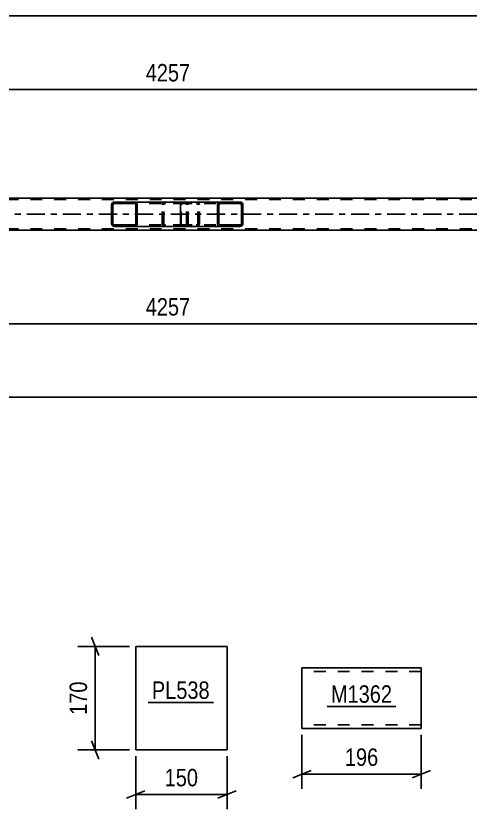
# Model space of a CAD drawing. Header units: millimetres. Extents: x 0 to 841, y 0 to 594.
# Drawn here: x 559.8 to 634.4, y 128.5 to 258.9 of the extents above; entities that cross this region are included whole.
import ezdxf

# ---------------------------------------------------------------- set-up
doc = ezdxf.new("R2010")
doc.units = ezdxf.units.MM
doc.linetypes.add('DXK_LINE_DOT2', pattern=[3.9198, 1.9599, -1.9599])
doc.linetypes.add('DXK_LINE_DOT3', pattern=[5.9187, 2.979, -0.9799, 0.9799, -0.9799])
doc.styles.add('Arial Narrow', font='ARIALN.TTF', dxfattribs={"height": 0.2})

# ---------------------------------------------------------------- blocks, each defined once
blk = doc.blocks.new('Part-103655217-5500 - 5425')
at = {"linetype": 'Continuous'}
h = blk.add_hatch(dxfattribs=at)
h.set_pattern_fill('', scale=0.7, style=0, pattern_type=0)
h.set_pattern_definition([(45, (597.036, 227.9618), (-1.57154, 1.57154), [])])
h.paths.add_polyline_path([(597.07, 227.78), (597.04, 227.96), (596.93, 228.12), (596.76, 228.22), (596.57, 228.26), (593.39, 228.26), (593.19, 228.22), (593.03, 228.12), (592.92, 227.96), (592.88, 227.78), (592.88, 224.74), (592.92, 224.55), (593.03, 224.4), (593.19, 224.29), (593.39, 224.26), (596.57, 224.26), (596.76, 224.29), (596.93, 224.4), (597.04, 224.55), (597.07, 224.74)])
h.paths.add_polyline_path([(596.8, 224.65), (596.75, 224.57), (596.67, 224.52), (596.57, 224.5), (593.39, 224.5), (593.29, 224.52), (593.21, 224.57), (593.16, 224.65), (593.14, 224.74), (593.14, 227.78), (593.16, 227.87), (593.21, 227.95), (593.29, 228), (593.39, 228.02), (596.57, 228.02), (596.67, 228), (596.75, 227.95), (596.8, 227.87), (596.82, 227.78), (596.82, 224.74)])
at = {"color": 2, "linetype": 'Continuous'}
for p, q in [((586.84, 227.96), (586.9, 228.12)), ((586.9, 228.12), (586.99, 228.22)), ((586.99, 228.22), (587.09, 228.26)), ((593.39, 228.26), (587.09, 228.26)), ((593.39, 228.26), (593.19, 228.22)), ((593.39, 228.26), (596.57, 228.26)), ((596.76, 228.22), (596.57, 228.26)), ((586.82, 227.78), (586.84, 227.96)), ((586.82, 224.74), (586.82, 227.78)), ((592.92, 227.96), (592.88, 227.78)), ((592.88, 224.74), (592.88, 227.78)), ((593.14, 227.78), (593.16, 227.87)), ((593.14, 224.74), (593.14, 227.78)), ((593.16, 227.87), (593.21, 227.95)), ((593.21, 227.95), (593.29, 228)), ((593.29, 228), (593.39, 228.02)), ((593.39, 228.02), (596.57, 228.02)), ((596.57, 228.02), (596.67, 228)), ((596.67, 228), (596.75, 227.95)), ((596.75, 227.95), (596.8, 227.87)), ((596.8, 227.87), (596.82, 227.78)), ((596.82, 224.74), (596.82, 227.78)), ((597.07, 227.78), (597.04, 227.96)), ((597.07, 224.74), (597.07, 227.78)), ((586.84, 224.55), (586.82, 224.74)), ((586.9, 224.4), (586.84, 224.55)), ((586.99, 224.29), (586.9, 224.4)), ((587.09, 224.26), (586.99, 224.29)), ((593.39, 224.26), (587.09, 224.26)), ((592.88, 224.74), (592.92, 224.55)), ((593.16, 224.65), (593.14, 224.74)), ((593.21, 224.57), (593.16, 224.65)), ((593.19, 224.29), (593.39, 224.26)), ((593.29, 224.52), (593.21, 224.57)), ((593.39, 224.5), (593.29, 224.52)), ((593.39, 224.5), (596.57, 224.5)), ((593.39, 224.26), (596.57, 224.26)), ((596.67, 224.52), (596.57, 224.5)), ((596.57, 224.26), (596.76, 224.29)), ((596.75, 224.57), (596.67, 224.52)), ((596.8, 224.65), (596.75, 224.57)), ((596.82, 224.74), (596.8, 224.65)), ((597.04, 224.55), (597.07, 224.74))]:
    blk.add_line(p, q, dxfattribs=at)
at = {"color": 7, "linetype": 'DXK_LINE_DOT2'}
for p, q in [((588.08, 228.02), (588.08, 228.26)), ((589.42, 228.26), (589.61, 228.22)), ((596.57, 228.26), (593.39, 228.26)), ((586.96, 227.87), (586.95, 227.78)), ((586.95, 224.74), (586.95, 227.78)), ((586.99, 227.95), (586.96, 227.87)), ((587.04, 228), (586.99, 227.95)), ((587.09, 228.02), (587.04, 228)), ((596.57, 228.02), (587.09, 228.02)), ((589.52, 228), (589.42, 228.02)), ((589.6, 227.95), (589.52, 228)), ((589.65, 227.87), (589.6, 227.95)), ((589.67, 227.78), (589.65, 227.87)), ((589.67, 224.74), (589.67, 227.78)), ((589.89, 227.96), (589.92, 227.78)), ((589.92, 224.74), (589.92, 227.78)), ((586.95, 224.74), (586.96, 224.65)), ((586.96, 224.65), (586.99, 224.57)), ((586.99, 224.57), (587.04, 224.52)), ((587.04, 224.52), (587.09, 224.5)), ((596.57, 224.5), (587.09, 224.5)), ((588.08, 224.26), (588.08, 224.5)), ((589.42, 224.5), (589.52, 224.52)), ((589.61, 224.29), (589.42, 224.26)), ((589.52, 224.52), (589.6, 224.57)), ((589.6, 224.57), (589.65, 224.65)), ((589.65, 224.65), (589.67, 224.74)), ((589.92, 224.74), (589.89, 224.55)), ((596.57, 224.26), (593.39, 224.26))]:
    blk.add_line(p, q, dxfattribs=at)
for centre, start, end in [((589.44, 227.76), 23.8494, 68.8059), ((589.44, 224.75), 291.1941, 336.1506)]:
    blk.add_arc(centre, 0.492, start, end, dxfattribs=at)
at = {"color": 2, "linetype": 'Continuous'}
for centre, start, end in [((593.37, 227.76), 111.1941, 156.1506), ((596.59, 227.76), 23.8494, 68.8059), ((593.37, 224.75), 203.8494, 248.8059), ((596.59, 224.75), 291.1941, 336.1506)]:
    blk.add_arc(centre, 0.492, start, end, dxfattribs=at)
blk = doc.blocks.new('Part-103655217-5501 - 5425')
at = {"linetype": 'Continuous'}
h = blk.add_hatch(dxfattribs=at)
h.set_pattern_fill('', scale=0.7, style=0, pattern_type=0)
h.set_pattern_definition([(45, (579.6958, 227.9618), (-1.57154, 1.57154), [])])
h.paths.add_polyline_path([(579.73, 227.78), (579.7, 227.96), (579.59, 228.12), (579.42, 228.22), (579.22, 228.26), (575.99, 228.26), (575.79, 228.22), (575.63, 228.12), (575.52, 227.96), (575.48, 227.78), (575.48, 224.74), (575.52, 224.55), (575.63, 224.4), (575.79, 224.29), (575.99, 224.26), (579.22, 224.26), (579.42, 224.29), (579.59, 224.4), (579.7, 224.55), (579.73, 224.74)])
h.paths.add_polyline_path([(579.46, 224.65), (579.4, 224.57), (579.32, 224.52), (579.22, 224.5), (575.99, 224.5), (575.89, 224.52), (575.81, 224.57), (575.75, 224.65), (575.73, 224.74), (575.73, 227.78), (575.75, 227.87), (575.81, 227.95), (575.89, 228), (575.99, 228.02), (579.22, 228.02), (579.32, 228), (579.4, 227.95), (579.46, 227.87), (579.48, 227.78), (579.48, 224.74)])
at = {"color": 2, "linetype": 'Continuous'}
for p, q in [((575.99, 228.26), (575.79, 228.22)), ((575.99, 228.26), (579.22, 228.26)), ((587.09, 228.26), (579.22, 228.26)), ((579.42, 228.22), (579.22, 228.26)), ((575.52, 227.96), (575.48, 227.78)), ((575.48, 224.74), (575.48, 227.78)), ((575.73, 227.78), (575.75, 227.87)), ((575.73, 224.74), (575.73, 227.78)), ((575.75, 227.87), (575.81, 227.95)), ((575.81, 227.95), (575.89, 228)), ((575.89, 228), (575.99, 228.02)), ((575.99, 228.02), (579.22, 228.02)), ((579.22, 228.02), (579.32, 228)), ((579.32, 228), (579.4, 227.95)), ((579.4, 227.95), (579.46, 227.87)), ((579.46, 227.87), (579.48, 227.78)), ((579.48, 224.74), (579.48, 227.78)), ((579.73, 227.78), (579.7, 227.96)), ((579.73, 224.74), (579.73, 227.78)), ((575.48, 224.74), (575.52, 224.55)), ((575.75, 224.65), (575.73, 224.74)), ((575.81, 224.57), (575.75, 224.65)), ((575.79, 224.29), (575.99, 224.26)), ((575.89, 224.52), (575.81, 224.57)), ((575.99, 224.5), (575.89, 224.52)), ((575.99, 224.5), (579.22, 224.5)), ((575.99, 224.26), (579.22, 224.26)), ((579.32, 224.52), (579.22, 224.5)), ((579.22, 224.26), (579.42, 224.29)), ((587.09, 224.26), (579.22, 224.26)), ((579.4, 224.57), (579.32, 224.52)), ((579.46, 224.65), (579.4, 224.57)), ((579.48, 224.74), (579.46, 224.65)), ((579.7, 224.55), (579.73, 224.74))]:
    blk.add_line(p, q, dxfattribs=at)
at = {"color": 7, "linetype": 'DXK_LINE_DOT2'}
for p, q in [((579.22, 228.26), (575.99, 228.26)), ((584.14, 228.22), (584.34, 228.26)), ((587.57, 228.26), (587.09, 228.26)), ((587.57, 228.26), (587.77, 228.22)), ((587.57, 228.02), (575.99, 228.02)), ((583.83, 227.78), (583.87, 227.96)), ((583.83, 224.74), (583.83, 227.78)), ((584.1, 227.87), (584.08, 227.78)), ((584.08, 224.74), (584.08, 227.78)), ((584.16, 227.95), (584.1, 227.87)), ((584.24, 228), (584.16, 227.95)), ((584.34, 228.02), (584.24, 228)), ((587.67, 228), (587.57, 228.02)), ((587.75, 227.95), (587.67, 228)), ((587.81, 227.87), (587.75, 227.95)), ((587.83, 227.78), (587.81, 227.87)), ((587.83, 224.74), (587.83, 227.78)), ((588.05, 227.96), (588.08, 227.78)), ((588.08, 224.74), (588.08, 227.78)), ((587.57, 224.5), (575.99, 224.5)), ((579.22, 224.26), (575.99, 224.26)), ((583.87, 224.55), (583.83, 224.74)), ((584.08, 224.74), (584.1, 224.65)), ((584.1, 224.65), (584.16, 224.57)), ((584.34, 224.26), (584.14, 224.29)), ((584.16, 224.57), (584.24, 224.52)), ((584.24, 224.52), (584.34, 224.5)), ((587.57, 224.26), (587.09, 224.26)), ((587.57, 224.5), (587.67, 224.52)), ((587.77, 224.29), (587.57, 224.26)), ((587.67, 224.52), (587.75, 224.57)), ((587.75, 224.57), (587.81, 224.65)), ((587.81, 224.65), (587.83, 224.74)), ((588.08, 224.74), (588.05, 224.55))]:
    blk.add_line(p, q, dxfattribs=at)
at = {"color": 2, "linetype": 'Continuous'}
for centre, start, end in [((575.97, 227.76), 110.7583, 155.68), ((579.24, 227.76), 24.32, 69.2417), ((575.97, 224.76), 204.32, 249.2417), ((579.24, 224.76), 290.7583, 335.68)]:
    blk.add_arc(centre, 0.496, start, end, dxfattribs=at)
at = {"color": 7, "linetype": 'DXK_LINE_DOT2'}
for centre, start, end in [((584.32, 227.76), 110.7583, 155.68), ((587.59, 227.76), 24.32, 69.2417), ((584.32, 224.76), 204.32, 249.2417), ((587.59, 224.76), 290.7583, 335.68)]:
    blk.add_arc(centre, 0.496, start, end, dxfattribs=at)
blk = doc.blocks.new('Part-103655217-5595 - 5425')
at = {"color": 7, "linetype": 'DXK_LINE_DOT2'}
for p, q in [((767.95, 228.66), (105.84, 228.66)), ((767.95, 223.86), (105.84, 223.86))]:
    blk.add_line(p, q, dxfattribs=at)
at = {"color": 2, "linetype": 'Continuous'}
for p, q in [((669.1, 228.9), (504.83, 228.9)), ((669.1, 223.62), (504.83, 223.62))]:
    blk.add_line(p, q, dxfattribs=at)
at = {"color": 7, "linetype": 'DXK_LINE_DOT3'}
blk.add_line((105.84, 226.26), (767.95, 226.26), dxfattribs=at)
blk = doc.blocks.new('Part-103655217-6147 - 6143')
at = {"color": 2, "linetype": 'Continuous'}
for p, q in [((579.46, 155.25), (579.46, 138.25)), ((579.46, 155.25), (594.46, 155.25)), ((594.46, 155.25), (594.46, 138.25)), ((579.46, 138.25), (594.46, 138.25))]:
    blk.add_line(p, q, dxfattribs=at)
blk = doc.blocks.new('Part-103655217-1799 - 1785')
at = {"color": 2, "linetype": 'Continuous'}
for p, q in [((626.36, 151.75), (606.76, 151.75)), ((606.76, 141.84), (606.76, 151.75)), ((626.36, 151.75), (626.36, 142.95)), ((626.36, 141.75), (626.36, 142.95)), ((606.76, 141.84), (606.76, 141.75)), ((606.76, 141.75), (626.36, 141.75))]:
    blk.add_line(p, q, dxfattribs=at)
at = {"color": 7, "linetype": 'DXK_LINE_DOT2'}
for p, q in [((626.36, 151.15), (606.76, 151.15)), ((606.76, 142.35), (606.76, 142.39)), ((626.36, 142.35), (606.76, 142.35)), ((626.36, 142.39), (626.36, 142.72)), ((626.36, 142.35), (626.36, 142.39))]:
    blk.add_line(p, q, dxfattribs=at)
blk = doc.blocks.new('StraightDimension-103655217-5729 - 5425')
at = {"color": 7, "linetype": 'Continuous'}
blk.add_line((95.62, 258.85), (778.17, 258.85), dxfattribs=at)
blk = doc.blocks.new('StraightDimension-103655217-5765 - 5425')
at = {"color": 7, "linetype": 'Continuous'}
for p, q in [((499.63, 237.58), (499.63, 257.17)), ((669.9, 237.58), (669.9, 257.17)), ((501.13, 247.33), (498.13, 246.13)), ((499.63, 246.73), (669.9, 246.73)), ((668.4, 246.13), (671.4, 247.33))]:
    blk.add_line(p, q, dxfattribs=at)
at = {"color": 0}
blk.add_wipeout([(589.02, 247.48), (589.02, 251.68), (580.51, 251.68), (580.51, 247.48)], dxfattribs=at)
at = {"color": 3, "style": 'Arial Narrow'}
blk.add_text('4257', height=2.863, dxfattribs=at).set_placement((581.11, 248.08))
at = {"color": 0, "linetype": 'Continuous'}
blk.add_wipeout([(669.3, 257.77), (665.1, 257.77), (665.1, 247.43), (669.3, 247.43)], dxfattribs=at)
at = {"color": 3, "linetype": 'Continuous', "style": 'Arial Narrow'}
blk.add_text('14430', height=2.863, rotation=90.0002, dxfattribs=at).set_placement((668.7, 248.03))
blk = doc.blocks.new('StraightDimension-103655217-5880 - 5425')
at = {"color": 7, "linetype": 'Continuous'}
for p, q in [((499.63, 214.22), (499.63, 197.83)), ((669.9, 214.22), (669.9, 197.83)), ((501.13, 208.87), (498.13, 207.67)), ((668.4, 207.67), (671.4, 208.87)), ((499.63, 208.27), (669.9, 208.27))]:
    blk.add_line(p, q, dxfattribs=at)
at = {"color": 0}
blk.add_wipeout([(589.02, 209.02), (589.02, 213.22), (580.51, 213.22), (580.51, 209.02)], dxfattribs=at)
at = {"color": 3, "style": 'Arial Narrow'}
blk.add_text('4257', height=2.863, dxfattribs=at).set_placement((581.11, 209.62))
at = {"color": 0, "linetype": 'Continuous'}
blk.add_wipeout([(669.3, 207.57), (665.1, 207.57), (665.1, 197.23), (669.3, 197.23)], dxfattribs=at)
at = {"color": 3, "linetype": 'Continuous', "style": 'Arial Narrow'}
blk.add_text('14430', height=2.863, rotation=90.0002, dxfattribs=at).set_placement((668.7, 197.83))
blk = doc.blocks.new('StraightDimension-103655217-11258 - 5425')
at = {"color": 7, "linetype": 'Continuous'}
blk.add_line((94.98, 196.2), (778.81, 196.2), dxfattribs=at)
blk = doc.blocks.new('StraightDimension-103655217-6149 - 6143')
at = {"color": 7, "linetype": 'Continuous'}
for p, q in [((579.46, 137.25), (579.46, 128.52)), ((594.46, 137.25), (594.46, 128.52)), ((580.96, 131.52), (577.96, 130.32)), ((579.46, 130.92), (594.46, 130.92)), ((592.96, 130.32), (595.96, 131.52))]:
    blk.add_line(p, q, dxfattribs=at)
at = {"color": 0}
blk.add_wipeout([(590.31, 131.67), (590.31, 135.87), (583.62, 135.87), (583.62, 131.67)], dxfattribs=at)
at = {"color": 3, "style": 'Arial Narrow'}
blk.add_text('150', height=2.863, dxfattribs=at).set_placement((584.22, 132.27))
blk = doc.blocks.new('StraightDimension-103655217-6160 - 6143')
at = {"color": 7, "linetype": 'Continuous'}
for p, q in [((573.42, 153.75), (572.22, 156.75)), ((578.46, 155.25), (569.97, 155.25)), ((572.82, 138.25), (572.82, 155.25)), ((572.22, 139.75), (573.42, 136.75)), ((578.46, 138.25), (569.97, 138.25))]:
    blk.add_line(p, q, dxfattribs=at)
at = {"color": 0}
blk.add_wipeout([(572.07, 150.09), (567.87, 150.09), (567.87, 143.41), (572.07, 143.41)], dxfattribs=at)
at = {"color": 3, "style": 'Arial Narrow'}
blk.add_text('170', height=2.863, rotation=90.0002, dxfattribs=at).set_placement((571.47, 144.01))
blk = doc.blocks.new('StraightDimension-103655217-1801 - 1785')
at = {"color": 7, "linetype": 'Continuous'}
for p, q in [((606.76, 140.75), (606.76, 131.88)), ((626.36, 140.75), (626.36, 131.88)), ((608.26, 134.88), (605.26, 133.68)), ((606.76, 134.28), (626.36, 134.28)), ((624.86, 133.68), (627.86, 134.88))]:
    blk.add_line(p, q, dxfattribs=at)
at = {"color": 0}
blk.add_wipeout([(619.9, 135.03), (619.9, 139.23), (613.22, 139.23), (613.22, 135.03)], dxfattribs=at)
at = {"color": 3, "style": 'Arial Narrow'}
blk.add_text('196', height=2.863, dxfattribs=at).set_placement((613.82, 135.63))
blk = doc.blocks.new('Mark-103655217-6145 - 6143')
at = {"color": 0}
blk.add_wipeout([(591.63, 146.64), (591.63, 149.64), (582.12, 149.64), (582.12, 146.64)], dxfattribs=at)
blk.add_wipeout([(591.63, 146.64), (591.63, 149.64), (582.12, 149.64), (582.12, 146.64)], dxfattribs=at)
at = {"color": 30, "linetype": 'Continuous'}
blk.add_line((581.52, 146.04), (592.23, 146.04), dxfattribs=at)
at = {"color": 3, "style": 'Arial Narrow'}
blk.add_text('PL538', height=2.863, dxfattribs=at).set_placement((582.12, 146.64))
blk = doc.blocks.new('Mark-103655217-1797 - 1785')
at = {"color": 0}
blk.add_wipeout([(621.59, 146), (621.59, 149), (611.53, 149), (611.53, 146)], dxfattribs=at)
blk.add_wipeout([(621.59, 146), (621.59, 149), (611.53, 149), (611.53, 146)], dxfattribs=at)
at = {"color": 30, "linetype": 'Continuous'}
blk.add_line((610.93, 145.4), (622.19, 145.4), dxfattribs=at)
at = {"color": 3, "style": 'Arial Narrow'}
blk.add_text('M1362', height=2.863, dxfattribs=at).set_placement((611.53, 146))

msp = doc.modelspace()

# ---------------------------------------------------------------- block references
for name in ['StraightDimension-103655217-5729 - 5425', 'Part-103655217-5595 - 5425', 'Part-103655217-5501 - 5425', 'Part-103655217-5500 - 5425', 'StraightDimension-103655217-5880 - 5425', 'Part-103655217-6147 - 6143', 'Part-103655217-1799 - 1785', 'StraightDimension-103655217-1801 - 1785', 'StraightDimension-103655217-6149 - 6143']:
    msp.add_blockref(name, (0, 0))

# ---------------------------------------------------------------- next in the draw order: block references
for name in ['StraightDimension-103655217-5765 - 5425', 'StraightDimension-103655217-11258 - 5425', 'StraightDimension-103655217-6160 - 6143', 'Mark-103655217-6145 - 6143', 'Mark-103655217-1797 - 1785']:
    msp.add_blockref(name, (0, 0))

doc.saveas('drawing.dxf')
